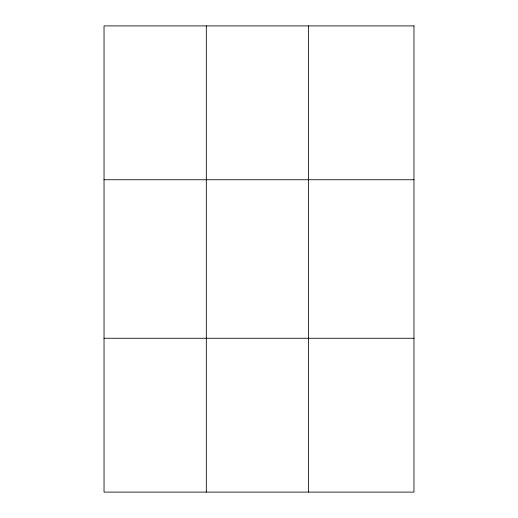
<?xml version="1.0" encoding="UTF-8"?>
<svg xmlns="http://www.w3.org/2000/svg" width="518" height="518" viewBox="0 0 518 518"><rect width="100%" height="100%" fill="white"/><g stroke="black" fill="none" stroke-linecap="round" stroke-linejoin="round"><path stroke-width="0.78" d="M206.313 492.1L206.313 25.9M308.586 492.1L308.586 25.9M104.034 179.746L413.966 179.746M104.034 338.254L413.966 338.254M413.966 25.9L413.966 492.1L104.034 492.1L104.034 25.9L413.966 25.9"/></g></svg>
